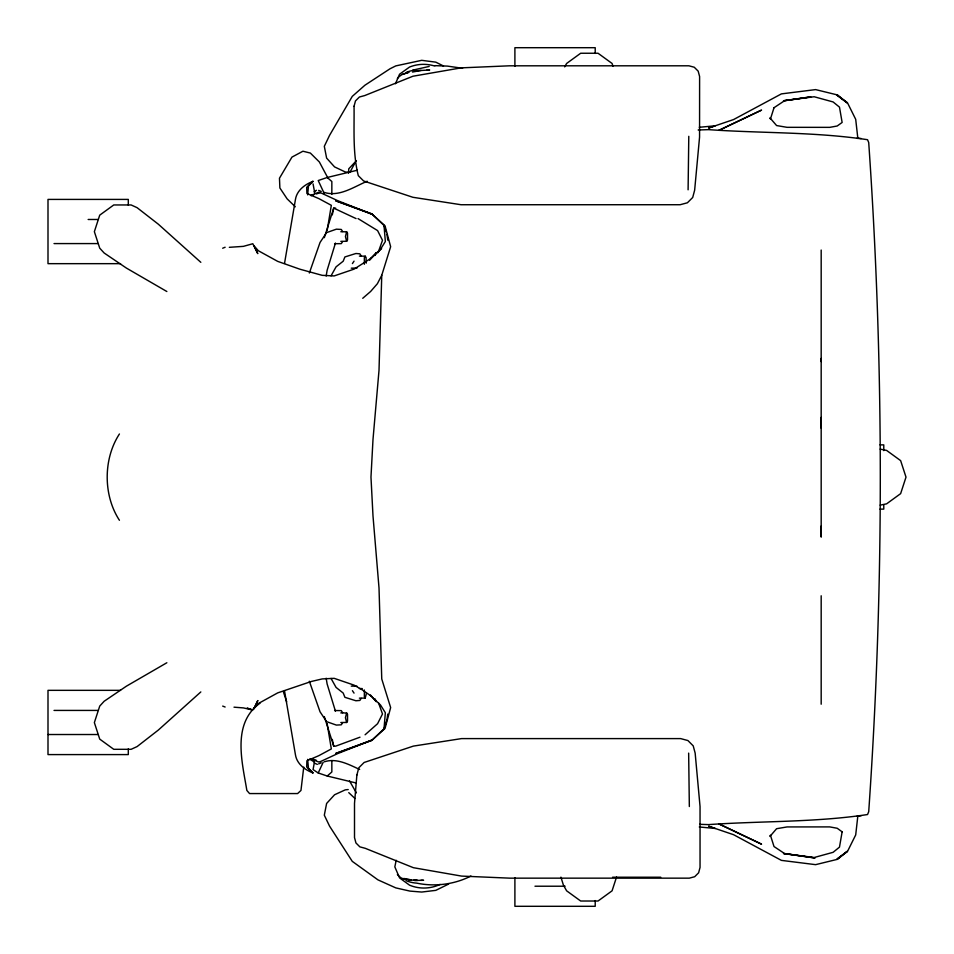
<?xml version="1.0" encoding="UTF-8"?>
<svg xmlns="http://www.w3.org/2000/svg" width="954" height="954" viewBox="0 0 954 954"><rect width="100%" height="100%" fill="white"/><g stroke="black" fill="none" stroke-linecap="round" stroke-linejoin="round"><path stroke-width="1.43" d="M331.837 194.389L331.849 181.522L327.234 177.48L318.219 180.544L324.36 193.769M821.179 704.207L821.179 595.785M821.179 428.227L821.179 250.043M688.096 189.81L688.788 136.315M310.944 195.415L318.6 192.291L320.317 192.613L337.501 200.59L372.418 214.388L335.713 200.817L371.655 213.756L385.022 225.788L390.651 246.692L381.755 275.277L379.012 370.319L372.99 439.579L370.975 477.119L372.99 515.875L379.012 587.962L381.755 678.986L390.651 707.57L385.022 728.474L371.655 740.507L335.713 753.445L372.418 739.875L337.501 753.672L320.317 761.65L318.6 761.972L310.944 758.847M348.532 173.258L348.759 168.822L356.379 160.725M371.655 740.507L384.021 728.796L385.344 712.721L380.479 704.958L370.39 695.442L370.975 695.955L362.21 689.837L354.089 685.139L334.162 678.33L322.213 678.926L311.362 681.466L277.709 692.878L258.343 703.527L252.81 709.883L247.122 708.13L251.057 709.645L243.413 707.904L234.004 707.176M307.653 194.878L308.476 185.994L313.198 181.272C305.03 184.301 296.849 190.311 295.442 199.493L284.519 263.435M366.217 263.161L366.097 257.556L365.227 256.173L359.384 256.113M364.356 689.992L364.356 696.706L365.227 698.089L366.455 693.343M857.861 815.765L855.702 834.929L847.414 851.612L837.052 859.029L847.14 851.35L837.672 859.268L815.61 864.658L781.409 860.377L733.59 834.714L708.619 826.224L715.297 828.454L699.282 826.987M303.742 767.111L300.963 790.449L297.612 793.561L249.554 793.561L246.859 790.449C242.149 761.781 231.679 723.514 260.037 703.158M386.954 719.876L387.765 714.081M327.15 230.606L331.324 205.325L318.839 198.599L306.902 193.483L306.687 187.318L312.626 181.379M326.173 276.052L327.103 270.364L335.462 243.031M314.403 762.306L313.067 769.592L318.219 772.967L327.234 776.019L355.842 782.924M309.346 273.023L320.043 242.459L326.578 232.621L336.368 229.175L341.305 229.449L342.605 231.524M396.184 860.281L394.837 866.888L399.571 877.895L409.552 885.181A40.39 38.947 -81.2 0 0 440.104 884.418M332.29 214.877L333.709 208.127L335.653 208.127M324.336 237.665L333.709 208.127L356.08 218.585M616.546 877.06L612.074 890.821L598.039 901.017L580.676 901.017L566.628 890.821L563.409 885.109L560.928 877.143M384.021 728.796L386.537 721.152M378.094 252.631L382.494 240.313L377.581 230.582L358.024 218.585M375.077 255.374L376.222 252.631L369.627 260.239M395.421 83.773L399.571 74.209L409.552 67.042A40.39 38.852 73.3 0 1 434.762 66.041M318.219 772.967L323.132 762.377M381.755 275.277L377.379 283.72L370.605 291.495L362.735 298.292M350.154 171.911L354.697 163.396M331.038 275.849L336.07 266.846L343.19 261.205L344.895 256.948L355.902 253.502L359.873 253.824L361.172 255.899M564.696 66.875L566.628 63.453L580.676 53.245L598.039 53.245L612.074 63.453L612.969 66.196M314.093 191.873L316.43 190.263M346.66 231.798L345.431 236.544L346.66 241.29L347.53 239.907L347.53 233.193L346.66 231.798L340.816 231.75M342.605 241.565L341.305 243.64L334.58 243.735M365.227 256.173L364.356 257.556L364.356 264.282M346.66 712.972L345.431 717.718L346.66 722.464L347.53 721.069L347.53 714.355L346.66 712.972L340.816 712.912M342.605 722.738L341.305 724.813L336.368 725.088L326.578 721.641L320.043 711.803L309.346 681.239M361.172 698.364L359.873 700.439L355.902 700.761L344.895 697.314L343.19 693.057L336.07 687.417L331.038 678.425M352.42 263.578L354.041 261.146M119.429 433.987C103.127 458.922 103.127 495.341 119.429 520.276M371.655 213.756L384.021 225.466L385.344 241.541L380.479 249.304L370.39 258.82L381.624 248.577M200.829 691.936L158.304 730.084L137.09 746.588L131.127 749.307L113.764 749.307L99.729 739.111L94.363 722.595L99.729 706.091L104.153 701.262L126.417 686.176L166.855 662.744M365.096 734.771L377.581 723.704L382.494 713.974L378.583 703.026M327.234 776.019L331.849 771.977L331.837 760.541M370.975 258.307L354.089 269.123L334.162 275.933L322.213 275.336L299.902 269.207L277.709 261.384L258.343 250.735L254.169 245.977L257.783 253.633L252.81 243.735L243.413 246.359L229.33 247.313M448.642 884.048L435.811 890.356L421.716 892.05L409.946 891.096L395.791 887.888L377.951 879.862L352.276 861.367L329.547 826.104L324.312 815.181L326.614 803.459L334.568 794.765L345.265 789.852L348.21 789.542M719.018 130.293L761.566 110.092L718.863 130.388M367.183 181.248C353.815 186.829 339.433 197.156 324.265 192.434M470.954 876.01C454.498 884.465 434.786 886.946 416.719 883.13A34.165 32.985 76.8 0 1 406.368 880.757L405.009 878.574L402.326 878.61A18.949 18.293 76.8 0 1 397.389 874.532M222.676 248.219L225.132 247.241M318.648 763.868L321.259 762.83M359.992 737.192L335.653 746.159L333.709 746.159L324.336 716.609M397.389 78.455A18.949 18.329 -85.2 0 1 402.326 74.424L408.586 72.289M311.099 195.725L313.735 194.831M316.358 193.948L320.317 192.613M402.326 74.424L408.908 72.337M324.265 761.817C336.523 757.786 348.735 764.44 359.646 769.461M327.234 177.48L357.273 170.229M412.629 70.167L429.181 66.434M412.51 72.051L421.155 70.405M880.172 505.143L886.6 503.843L900.636 493.635L906.002 477.131L900.636 460.627L886.6 450.419L880.172 449.119M414.787 70.823L429.682 69.988L426.998 69.928M857.074 816.183L861.188 815.718M699.282 127.276L715.297 125.809L708.619 128.039L733.59 119.548L781.409 93.886L815.61 89.604L837.672 94.995L847.14 102.913L837.052 95.233L847.414 102.65L855.702 119.333L857.861 138.497M698.161 129.994L708.488 129.637C761.256 133.333 815.372 131.795 867.544 139.713L868.712 142.551C884.155 365.239 884.155 589.012 868.712 811.699L867.544 814.537C815.372 822.455 761.256 820.917 708.488 824.614L699.64 824.316M435.31 65.659L447.378 66.1L462.595 68.294M351.263 268.169L356.999 268.074M408.586 879.862L411.269 879.826L402.326 878.61L414.787 880.435L423.612 880.28L420.929 880.315M414.787 880.435L417.47 880.399L413.75 880.053M340.816 241.35L346.66 241.29M359.384 698.149L365.227 698.089M340.816 722.512L346.66 722.464M88.15 219.48L98.19 219.48M54.02 243.58L98.19 243.58M120.55 263.662L47.998 263.662L47.998 199.41L128.301 199.41L128.301 205.146M880.017 444.874L883.774 444.874L883.774 450.61M880.017 509.126L883.774 509.126L883.774 504.821M120.55 690.338L47.998 690.338L47.998 754.59L128.301 754.59L128.301 748.854M54.02 710.42L98.19 710.42M47.998 734.52L98.19 734.52M612.563 877.227L660.752 877.227M534.979 886.218L565.102 886.218M359.384 688.538L362.305 688.573M334.58 710.527L341.305 710.623L342.605 712.698M351.263 686.093L356.999 686.2M857.074 138.068L861.188 138.533M348.21 172.292L345.265 171.958L334.568 166.914L326.614 158.102L324.312 146.308L329.547 135.396L352.276 96.378L364.917 85.228L390.067 68.748L395.791 65.898L421.716 60.329L435.811 62.153L443.515 66.017M284.519 690.827L295.442 754.769C296.849 763.963 305.03 769.973 313.198 773.002L308.476 768.28L307.653 759.384M312.411 758.99L316.358 760.314M222.676 706.091L225.132 707.021M318.648 190.383L321.259 191.42M317.336 764.381L314.593 763.212L313.449 760.362M718.863 823.874L761.566 844.171L719.018 823.97M166.855 291.519L126.417 268.086L104.153 253.001L99.729 248.171L94.363 231.667L99.729 215.151L113.764 204.955L131.127 204.955L137.09 207.674L158.304 224.178L200.829 262.326M309.537 759.038L313.246 761.316M348.759 792.631L354.995 798.522M295.323 206.803L287.118 198.849L279.88 187.974L279.474 178.207L291.948 157.112L302.931 151.221L310.372 153.069L319.363 161.977L328.033 178.255M312.626 772.883L306.687 766.944L306.902 760.779L318.839 755.663L331.324 748.938L327.15 723.657M370.569 695.132L376.222 701.655L375.077 698.912M356.402 792.917L349.51 780.909M352.42 690.684L354.041 693.117M283.481 692.139L286.677 701.786M384.021 225.466L386.108 231.846M335.462 711.243L327.103 683.899L326.173 678.211M332.29 739.41L333.709 746.159M313.067 183.907L314.677 192.648M386.954 234.386L387.765 240.181M688.657 753.111L689.337 806.524M821.179 358.466L821.179 361.554M821.179 417.387L821.179 536.863L821.179 526.024M595.213 53.436L595.213 47.7L514.898 47.7L514.898 66.339M595.213 900.564L595.213 906.3L514.898 906.3L514.898 877.716M406.368 72.313A34.165 33.044 -85.2 0 1 414.084 70.286M354.053 106.252C354.363 129.374 352.61 153.069 358.31 175.667L363.617 180.974L412.891 197.287L461.08 204.74L680.142 204.728L687.393 202.785L692.699 197.478L694.643 190.228L699.568 137.042L699.604 76.499L698.173 71.145L694.25 67.233L688.895 65.802L509.329 65.814L461.14 67.865L412.951 76.225L364.762 95.555L359.408 96.998L355.484 100.909L354.053 106.252M356.868 775.042L354.506 803.411L354.506 837.588L355.937 842.942L359.861 846.866L365.203 848.297L413.392 867.699L461.581 876.094L509.77 878.157L689.337 878.157L694.691 876.714L698.614 872.803L700.045 867.448L700.045 806.524L695.156 753.111L693.212 745.861L687.906 740.542L680.643 738.599L461.581 738.599L413.392 746.1L364.118 762.473L358.811 767.791L356.868 775.042M842.132 831.816L839.484 847.128L833.104 852.316L814.167 857.515L783.484 853.52L815.098 857.992L784.522 853.52L774.016 846.544L770.438 835.275L769.938 836.419L776.592 828.704L787.038 826.939L829.753 826.903L837.207 828.263L842.132 831.816M257.783 700.63L253.943 708.619L257.783 700.63M774.016 107.719L770.438 119L769.938 117.843L776.592 125.558L787.038 127.323L829.753 127.359L837.207 126L842.132 122.446L839.484 107.134L833.104 101.947L814.167 96.748L783.484 100.754L810.793 96.879L784.522 100.742L774.016 107.719"/></g></svg>
